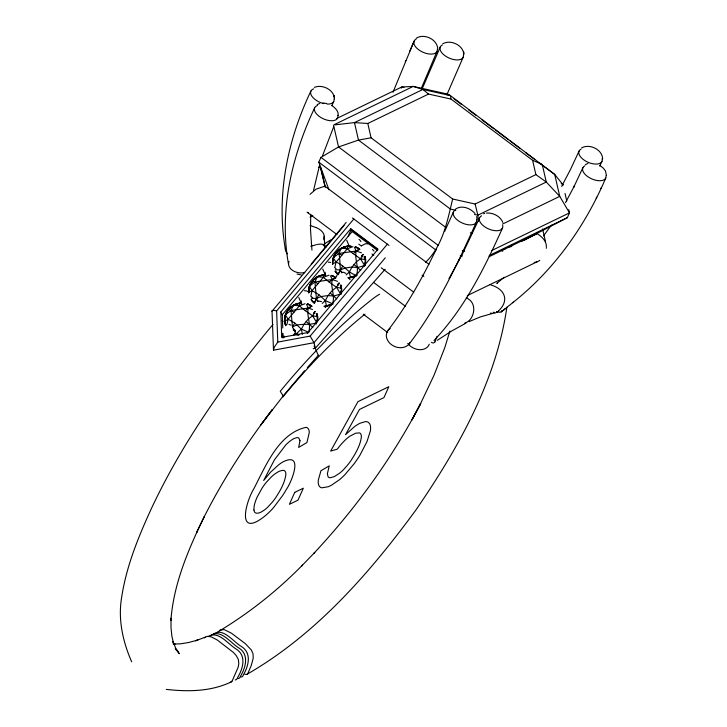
<?xml version="1.0" encoding="UTF-8"?>
<svg xmlns="http://www.w3.org/2000/svg" width="727" height="727" viewBox="0 0 727 727"><rect width="100%" height="100%" fill="white"/><g stroke="black" fill="none" stroke-linecap="round" stroke-linejoin="round"><path stroke-width="1.09" d="M546.377 246.807C546.577 240.864 541.597 236.429 536.962 233.54L536.699 232.376M324.251 236.802L324.778 247.026M346.724 240.292L349.442 246.744M310.765 214.283L310.502 229.614L311.947 250.115M282.303 337.655L282.567 333.311M285.82 325.669C283.757 320.825 284.611 315.055 287.583 310.783C289.455 308.048 292.1 306.049 295.062 304.649C296.098 303.568 304.404 302.968 299.633 303.05C289.464 304.268 281.413 315.691 285.72 325.469M308.621 291.163L309.975 285.066L313.619 279.795L319.017 276.133L325.233 274.452L317.399 276.596L313.51 279.604L309.266 286.284L308.711 292.781L308.521 290.973M316.163 324.115L317.426 319.589L316.899 313.491M332.666 264.255C331.603 254.296 341.127 245.472 350.887 246.099M311.32 298.279L316.39 298.415L321.352 296.498L328.013 295.571L333.693 296.007L340.654 294.044L341.472 289.5L340.854 284.975M364.881 256.604L365.527 261.175L364.781 265.864L365.427 260.984L364.8 256.458M349.287 246.126C340.818 245.753 332.175 253.868 332.575 262.647M317.154 321.116L317.608 316.736L316.972 313.637M340.827 294.38L341.572 289.691L340.927 285.12M324.215 237.329L323.878 239.328M506.873 307.176C496.132 381.593 457.746 449.004 415.799 510.154C369.389 573.458 315.918 634.544 247.198 674.183M546.341 247.643L546.268 248.325M284.757 321.298L288.146 319.198L299.351 305.849L299.806 303.377M308.539 292.445L312.092 290.673L323.306 277.332L323.76 274.861M332.484 263.928L336.047 262.156L347.252 248.816L347.715 246.344M306.476 304.295L308.303 308.057C306.321 316.263 311.519 324.16 308.566 332.257L307.23 333.239M330.431 275.778L332.248 279.541C330.267 287.747 335.474 295.644 332.512 303.732C321.888 307.466 322.942 307.121 332.693 304.068M354.376 247.262L356.203 251.015C354.222 259.23 359.429 267.118 356.466 275.215L356.648 275.551C346.888 278.595 345.834 278.95 356.466 275.215C348.042 273.407 344.116 264.764 336.047 262.156L333.22 257.767L338.909 253.432L341.354 248.08L347.252 248.816L352.968 246.68M318.381 355.521L314.555 346.824A5.589 0.836 40 0 0 314.191 346.306L314.019 346.088M313.555 190.401L319.671 164.775M334.82 124.871L354.467 122.599L367.798 123.481L371.079 137.803L452.639 199.007C447.314 221.253 442.798 245.781 425.631 262.256M286.865 324.605L288.146 319.198L285.311 314.8L291.009 310.465L293.454 305.113L299.351 305.849L305.067 303.713M310.82 296.089L312.092 290.673L309.266 286.284L314.964 281.949L317.399 276.596L323.306 277.332L329.022 275.197M334.765 267.572L336.047 262.156M283.185 396.588L283.121 396.678C307.803 366.735 334.756 338.5 364.999 314.119M437.063 336.292L434.982 341.654M449.877 331.058L444.888 347.361L434.019 375.268L420.006 404.785L411.9 419.942L420.688 403.43L420.006 404.785C391.798 458.801 355.639 508.527 314.128 553.083L314.773 552.411L301.705 565.915L302.514 565.07C277.241 590.787 248.761 613.452 217.873 631.854M285.738 324.251L285.693 325.351A16.739 15.531 -28 0 1 301.56 303.295M322.606 155.533L333.629 126.925M392.98 92.284L414.099 41.166L409.555 51.599M421.36 88.267L437.045 51.344M422.769 87.449L440.298 46.882M447.041 94.337L463.144 57.297M314.655 107.814C291.781 156.178 278.877 210.748 288.492 264.155M310.902 91.039C287.519 140.047 275.969 195.554 285.411 249.57M405.275 61.559L405.766 60.414M197.199 531.283L196.599 532.527L204.105 516.906C188.311 549.53 173.571 583.881 170.89 620.449L171.036 618.15L171.009 627.746L171.917 636.407L173.753 644.077L172.953 641.577L175.698 648.166L179.333 653.691L175.234 648.684L178.279 651.628M331.985 105.451L333.738 101.471M453.484 211.848L444.615 231.495M479.584 217.8L462.345 254.25L448.932 278.65M328.967 189.711L318.799 162.166L320.952 157.359L338.546 146.954L358.484 140.093L371.079 137.803M401.213 88.194L401.758 86.995L413.245 86.413L447.678 94.11L450.386 95.591L554.71 174.435L563.034 184.767L562.634 185.667M521.922 241.237L567.333 217.682L569.486 212.875L568.741 209.63M579.028 151.143L570.441 169.564L561.626 186.394M582.89 167.673L573.776 187.157L574.321 186.039L565.488 202.651M476.33 222.262C457.156 264.492 437.481 307.085 409.11 344.071M502.53 227.978C484.5 268.054 464.562 308.303 434.028 340.481M599.784 166.056L601.974 161.33M512.662 302.732C553.938 270.126 585.162 226.306 605.727 178.106M312.092 290.673L318.799 294.58L314.491 303.177L311.256 299.806M336.51 252.542L338.909 253.432L339.645 257.803L340.345 269.899L338.682 273.443L342.744 266.064M312.555 281.058L314.964 281.949L316.39 298.415L314.309 302.841L311.147 299.615M458.473 260.72L459.091 259.421M596.176 198.244L596.713 197.126M600.902 188.466L601.447 187.339M336.283 276.705L337.237 274.751M436.582 248.57C422.787 277.096 407.538 305.149 388.054 330.258M203.605 517.951C222.871 479.675 246.344 443.615 272.334 409.574L260.839 424.913L283.548 395.452L304.522 370.797M298.37 334.783L294.517 333.629L295.989 334.011L301.396 329.14L304.059 324.088L308.375 318.953L312.61 315.8L315.154 311.465M322.261 303.404L325.351 300.624L328.013 295.571L332.33 290.437L336.565 287.283L339.1 282.948M346.216 274.888L349.305 272.107L351.968 267.054L356.275 261.92L360.51 258.767L363.055 254.432M232.149 681.008L238.083 667.422L238.801 663.751L238.374 659.507L236.175 655.509L233.285 652.355L217.309 640.024L211.348 636.87L207.504 636.334L195.572 640.805L197.808 640.005L188.702 642.514L180.241 643.858L173.599 644.013M296.171 334.338L292.454 326.941L294.844 323.106L288.146 319.198M447.123 94.964L447.678 94.11L449.495 95.473M551.366 225.152L543.478 235.939M535.617 233.894L534.745 235.012M310.02 194.345L315.963 189.202L324.851 186.157L428.939 264.274M337.801 284.875L339.127 283.23M361.746 256.358L363.082 254.714M272.97 324.451C225.652 381.184 182.486 442.08 151.098 509.182C138.312 537.153 126.48 566.042 121.772 596.622C117.756 618.904 122.718 641.359 131.687 661.834M388.981 245.462A5.58 0.827 40 0 0 387.364 244.181L310.175 336.083L277.787 342.09L274.306 347.124L273.488 350.205L313.973 342.708L385.265 257.821M311.256 264.01L346.179 222.435M344.062 225.488L272.034 311.238L273.488 350.205M277.787 342.09L276.623 310.911L353.822 219L387.364 244.181M280.795 312.047L350.759 228.751L378.013 249.207L308.057 332.503L281.74 337.373L280.795 312.047L282.267 314.8L282.758 328.022M282.267 314.8L352.222 231.513L350.759 228.751M212.884 634.653C222.226 626.201 233.44 641.932 241.309 646.457C251.842 652.846 248.698 665.596 243.627 674.438A90.484 69.901 63.2 0 1 242.845 676.037A3.108 2.399 63.2 0 1 242.345 676.683L241.11 677.082M385.183 269.244L315.373 348.178L313.201 348.715M307.348 367.58L318.426 355.221M295.989 334.011L299.279 334.702L296.834 334.883M210.439 635.652C220.59 628.237 230.822 643.268 239.038 648.093C249.125 654.536 245.835 667.241 240.701 675.883A90.466 70.837 64.2 0 1 239.901 677.491A3.108 2.435 64.2 0 1 239.383 678.146L238.138 678.555M208.14 636.498C218.309 630.318 227.933 644.004 236.066 649.002C246.753 655.545 243.018 668.449 237.811 677.255A90.484 71.764 65.2 0 1 236.984 678.873A3.108 2.463 65.2 0 1 236.457 679.536L235.194 679.954M498.504 310.92C510.172 299.987 504.02 288.846 491.343 285.148M361.328 256.068L362.937 254.623M337.373 284.584L338.982 283.139M313.428 313.11L315.036 311.656M347.252 248.816L353.177 253.659L356.203 251.024L359.738 249.306A16.739 15.531 -28 0 0 355.903 247.271M323.306 277.332L329.222 282.176L332.248 279.55L335.783 277.823A16.739 15.531 -28 0 0 331.948 275.787M299.351 305.849L305.267 310.693L308.303 308.066L311.828 306.34A16.739 15.531 -28 0 0 307.994 304.304M504.12 277.251L496.805 283.43L497.55 282.83M513.398 302.132L501.203 311.919L505.465 308.512M416.171 38.313C423.986 32.969 437.445 39.367 437.718 48.873M455.511 209.112C461.69 204.741 470.514 208.213 475.004 213.511M361.673 245.653L365.617 243.699L367.98 243.908M204.323 637.87L205.368 637.106M437.245 340.336L451.967 330.821L465.88 323.179M324.306 243.89L330.776 239.865M310.111 217.1L312.828 215.356M317.136 104.661L319.771 103.407M442.725 43.838C450.622 39.076 463.59 45.328 463.871 54.707M581.509 147.99C589.406 143.255 602.365 149.471 602.647 158.859M585.317 164.647L587.952 163.393M341.799 255.241L338.909 253.432L356.203 251.015L359.556 248.979L355.476 246.844M317.844 283.757L314.964 281.949L332.248 279.541L335.601 277.496L331.521 275.36M288.601 309.575L291.009 310.465L308.303 308.057L311.656 306.012L307.566 303.877M293.999 329.776L293.335 330.158A13.05 12.077 -26 0 0 295.426 331.412M294.771 329.858A14.785 2.199 40 0 1 294.281 329.485L293.89 329.704A13.113 12.304 -33.2 0 1 293.408 329.295A13.131 12.159 -25.9 0 0 295.507 330.721M379.558 294.235L377.422 295.507A60.459 20.683 -53.1 0 0 372.451 299.088C348.706 317.681 327.005 338.773 306.585 360.928A263.883 90.266 -53.1 0 0 280.258 391.299L282.612 394.997A35.932 4.235 39.4 0 1 283.257 396.578M524.503 240.037L536.962 233.54L489.098 256.713M336.819 118.437L401.758 86.995L403.967 87.485M334.529 124.526L413.245 86.413L422.905 89.457L450.386 95.591L451.04 99.09L532.6 160.294L542.269 164.547L546.286 182.05L559.745 196.372L569.486 212.875L491.361 250.706M367.798 123.481L428.548 94.065L451.04 99.09M452.639 199.007L475.131 204.033L535.881 174.616L546.286 182.05L477.839 215.192L474.549 214.456M502.502 224.089L559.745 196.372L554.71 174.435L539.298 162.866M489.207 255.513L567.333 217.682M467.352 295.58L537.389 261.665M219.808 630.118L224.143 629.573L231.422 633.19L245.253 643.577L251.351 650.002L253.069 653.873L253.196 658.362L251.278 665.396L247.907 673.384A2.835 2.136 61.6 0 1 246.226 674.438L244.845 674.274M469.151 321.598L480.365 316.917L492.252 313.528M314.346 87.376C322.325 83.978 334.193 89.775 334.475 98.872M335.274 269.762L340.345 269.899L345.307 267.981L351.968 267.054L357.648 267.491L364.609 265.528L360.51 258.767L353.177 253.659M292.454 326.941C300.015 322.397 308.93 326.096 316.699 322.561L312.61 315.8L305.267 310.693M231.359 681.853C211.048 691.631 188.229 691.85 166.274 689.396M483.6 213.793L484.7 213.393M310.774 246.299L316.536 244.617M293.635 334.838L297.27 334.411M317.472 244.417L320.253 244.099A12.868 6.934 -37 0 1 322.724 244.408L324.569 246.089M502.966 249.734L504.874 249.416M486.445 213.075C493.006 212.511 500.276 216.183 502.839 222.407M508.646 246.962L511.372 246.626M494.296 312.31L493.406 312.237M464.826 323.088C473.995 320.471 477.521 304.704 468.579 299.197A35.841 28.062 64.2 0 0 466.398 297.461L466.343 297.407M341.29 272.271L343.489 272.298L345.925 273.379M317.335 300.787L321.516 301.614M173.371 644.067L175.143 644.113L173.153 643.831M322.997 103.007L326.641 103.488M328.322 262.202L330.676 262.411M304.368 290.718L306.73 290.927L308.748 292.027M360.51 258.767L365.508 259.703M329.222 282.176L336.565 287.283L341.563 288.219M312.61 315.8L317.608 316.736M301.232 274.942L297.025 274.034M455.856 210.276L450.358 209.049L358.484 140.093L354.467 122.599L422.905 89.457L428.548 94.065M470.333 232.813L472.486 233.294M462.363 250.697L464.571 251.188M460.218 255.504L462.417 255.995M318.617 167.119L320.598 167.655L325.251 186.594M310.084 225.434L316.29 227.66M489.653 284.557L490.389 284.793M356.212 251.024L361.464 252.832M332.266 279.541L337.51 281.358M308.312 308.057L312.51 309.511M355.576 247.035L359.738 249.306M331.621 275.551L335.783 277.823M307.675 304.077L311.828 306.34M288.91 324.324L290.9 325.123M316.763 227.878C320.289 229.423 324.115 232.286 324.251 236.493M318.799 294.58L325.351 300.624L332.512 303.732M294.844 323.106L301.396 329.14L308.566 332.257M307.703 212.475L308.339 212.757M282.176 320.825L283.185 321.307M293.899 312.274L291.009 310.465L292.445 326.932M599.684 165.392L603.119 167.937L605.418 170.854L606.463 175.507M331.503 105.415C335.102 107.496 338.618 111.058 338.282 115.529M454.03 98.872L461.291 104.315M468.542 109.768L475.803 115.211M482.146 119.973L493.942 128.824M495.75 130.188L508.455 139.72M510.272 141.083L520.241 148.572M525.685 152.652L534.763 159.458M561.217 183.404L563.034 184.767M445.578 227.278L338.546 146.954L333.511 125.026M320.952 157.359L438.09 245.272M318.799 162.166L435.936 250.079M422.151 275.133L423.841 276.405M351.214 229.605L377.586 249.397M352.222 231.513L377.722 250.651M358.802 244.154L361.446 246.135M371.997 254.05L373.751 255.368M307.094 212.148L336.919 234.53M381.202 267.763L413.736 292.181M323.588 244.872L326.314 246.926M373.551 282.376L405.348 306.231M363.246 314.2L387.727 332.575M335.102 271.098L338.264 274.324M354.122 264.483L360.719 270.371M330.167 292.999L336.774 298.888M306.212 321.516L312.819 327.404M335.211 271.289L338.446 274.661M336.565 287.283L340.654 294.044M310.175 336.083L313.491 341.844M313.946 342.662L315.454 348.315L315.218 347.87M350.469 277.623L349.305 272.107M341.308 286.629L341.208 286.438A16.739 15.531 -28 0 1 340.654 294.435M326.514 306.14L325.351 300.624M317.354 315.145L317.254 314.955A16.739 15.531 -28 0 1 317.154 321.407M340.354 269.908L341.872 272.934M316.399 298.424L317.926 301.451M324.605 246.171L324.751 246.78M322.724 268.999L325.705 275.687A6.279 5.825 -28 0 1 325.214 272.371M298.77 297.516L301.75 304.204A6.279 5.825 -28 0 1 301.26 300.887M325.16 187.384L320.598 167.655M475.131 204.033L477.839 215.192L478.52 221.371M565.015 193.418L566.76 200.988M532.6 160.294L535.881 174.616M542.596 228.96L545.523 241.7M511.744 245.217L511.899 245.88M301.396 329.14L302.387 334.32M476.685 216.573L477.057 219.672M253.95 509.981L254.023 507.173A32.424 11.096 -53.1 0 1 257.104 497.168L262.202 487.899A22.292 7.624 -53.1 0 1 266.409 482.237L270.971 477.294A21.637 7.397 -53.1 0 1 275.333 473.613L278.123 471.868A28.208 9.651 -53.1 0 1 280.159 470.932L282.912 470.333A20.092 6.87 -53.1 0 1 285.048 471.26L285.275 471.596A22.074 7.552 -53.1 0 1 285.747 472.877A21.474 7.352 -53.1 0 1 285.865 474.567C284.675 483.319 279.95 491.207 275.151 498.468A22.682 7.761 -53.1 0 1 272.225 502.275L267.781 507.11A19.402 6.634 -53.1 0 1 264.246 510.109L261.529 511.835A22.564 7.715 -53.1 0 1 255.304 512.762A22.146 7.579 -53.1 0 1 253.959 509.972M324.233 236.157L324.515 241.419M282.957 333.529L283.13 338.019M333.993 98.999A12.55 6.525 24.1 0 1 327.032 104.088M323.788 103.616A12.55 6.525 24.1 0 1 311.847 96.182A12.55 6.525 24.1 0 1 313.71 88.839M287.601 253.85A12.732 8.324 4.6 0 1 285.52 247.771M337.737 115.366A12.55 6.525 24.1 0 1 322.797 118.546A12.55 6.525 24.1 0 1 317.426 105.524M304.813 272.625A12.632 8.942 1.8 0 1 292.29 270.235A12.632 8.942 1.8 0 1 289.01 261.347M463.399 54.825A12.55 6.525 24.1 0 1 448.704 57.878A12.55 6.525 24.1 0 1 442.325 44.992M437.309 49.391A12.55 6.525 24.1 0 1 422.314 51.935A12.55 6.525 24.1 0 1 416.089 39.194M605.982 175.643A12.55 6.525 24.1 0 1 591.278 178.678A12.55 6.525 24.1 0 1 584.917 165.792M501.675 310.811A12.732 4.226 39.6 0 1 496.505 311.51M602.11 158.695A12.55 6.525 24.1 0 1 587.752 162.157A12.55 6.525 24.1 0 1 581.027 149.18M476.576 219.799A12.55 6.525 24.1 0 1 461.881 222.844A12.55 6.525 24.1 0 1 455.511 209.958M410.137 342.344A12.632 10.142 22.9 0 1 391.844 344.943A12.632 10.142 22.9 0 1 390.172 328.45M502.666 225.343A12.55 6.525 24.1 0 1 488.326 228.814A12.55 6.525 24.1 0 1 481.574 215.828M429.293 344.216A12.732 9.687 27 0 1 419.743 349.678A12.732 9.687 27 0 1 407.747 343.426M283.021 396.724A9.06 1.063 39.4 0 1 282.421 396.606M498.686 311.12A9.751 9.251 25.6 0 1 490.334 313.101M435.037 341.908A9.751 4.444 77 0 1 431.438 342.29M352.35 217.973A5.58 0.827 40 0 1 353.822 219M271.898 311.192A5.807 1.518 19.5 0 1 276.642 310.956M317.417 315.2A16.739 15.531 -28 0 1 317.281 321.652M298.315 334.783A16.739 15.531 -28 0 1 294.444 333.875M308.866 332.284A16.739 15.531 -28 0 1 307.376 333.048M299.061 334.62A16.739 15.531 -28 0 1 294.317 333.62M285.293 324.287A16.739 15.531 -28 0 1 301.423 303.05M307.866 304.059A16.739 15.531 -28 0 1 311.738 306.167M341.363 286.683A16.739 15.531 -28 0 1 341.236 293.135M332.948 304.013A16.739 15.531 -28 0 1 324.842 306.358M314.527 303.25A16.739 15.531 -28 0 1 311.474 300.16M308.748 292.854A16.739 15.531 -28 0 1 325.505 274.779M332.821 303.768A16.739 15.531 -28 0 1 324.705 306.112M314.4 302.995A16.739 15.531 -28 0 1 311.347 299.915M308.621 292.608A16.739 15.531 -28 0 1 325.378 274.533M331.812 275.542A16.739 15.531 -28 0 1 335.683 277.65M364.918 256.613A16.739 15.531 -28 0 1 365.19 264.619M356.902 275.497A16.739 15.531 -28 0 1 348.787 277.841M337.392 273.825A16.739 15.531 -28 0 1 335.429 271.644M332.702 264.337A16.739 15.531 -28 0 1 351.15 246.28M364.79 256.367A16.739 15.531 -28 0 1 364.609 265.918M356.775 275.251A16.739 15.531 -28 0 1 348.66 277.596M338.346 274.479A16.739 15.531 -28 0 1 335.301 271.398M332.521 262.465A16.739 15.531 -28 0 1 349.333 246.017M355.767 247.026A16.739 15.531 -28 0 1 359.638 249.134M314.846 313.619A6.279 5.825 -28 0 1 314.573 312.474M323.897 306.167A6.279 5.825 -28 0 1 325.723 307.657M311.183 296.534A6.279 5.825 -28 0 1 312.992 298.624M338.8 285.102A6.279 5.825 -28 0 1 338.528 283.957M347.851 277.65A6.279 5.825 -28 0 1 350.023 279.631M335.138 268.018A6.279 5.825 -28 0 1 336.019 268.772M365.872 259.857A6.279 5.825 -28 0 1 364.8 259.275M363 257.185A6.279 5.825 -28 0 1 362.446 255.059M372.433 249.515A6.279 5.825 -28 0 1 373.987 251.142M349.405 246.571A6.279 5.825 -28 0 1 349.142 245.426M358.956 239.41A6.279 5.825 -28 0 1 360.919 241.628M284.221 337.137A6.279 5.825 -28 0 1 283.948 335.983M293.272 329.676A6.279 5.825 -28 0 1 295.444 331.657M232.122 680.99A2.835 2.299 67 0 1 230.323 682.135M294.281 329.485A14.785 2.199 40 0 1 293.599 328.967M296.643 334.42A24.027 8.842 -11.6 0 1 296.362 334.447M502.693 251.242A41.075 35.087 26.2 0 1 501.875 250.733M539.816 260.339A12.395 10.596 26.2 0 1 534.227 262.42M348.251 236.239A31.897 10.914 -53.1 0 1 349.405 233.422L350.459 231.122A33.915 11.605 -53.1 0 1 351.196 229.641M327.386 473.695L328.059 476.721A20.029 6.852 -53.1 0 0 330.212 477.766L334.347 476.585L339.8 473.05A21.874 7.479 -53.1 0 0 343.798 469.36L347.061 465.716A25.045 8.57 -53.1 0 0 350.968 460.573C355.603 453.348 360.31 445.56 361.374 436.891A22.074 7.552 -53.1 0 0 360.91 434.255A20.856 7.134 -53.1 0 0 359.411 432.883L355.585 433.219L349.751 436.273A21.837 7.47 -53.1 0 0 345.107 440.153A25.445 8.706 -53.1 0 0 337.319 449.15L330.64 451.113L357.957 401.658L388.809 386.719L383.938 397.605L359.474 409.446L345.534 434.701L354.113 426.958A33.124 11.332 -53.1 0 1 359.92 423.296L365.199 421.642A31.734 10.85 -53.1 0 1 368.262 422.296L369.516 423.568A38.013 13.004 -53.1 0 1 370.325 425.504L370.479 426.267A34.532 11.814 -53.1 0 1 370.352 430.993L367.008 441.562L359.947 455.184A40.848 13.977 -53.1 0 1 354.004 463.926L344.952 474.64A33.624 11.505 -53.1 0 1 339.536 479.675L331.512 485.173A51.163 17.503 -53.1 0 1 328.113 486.772L321.788 487.817A32.57 11.141 -53.1 0 1 319.089 485.854A33.978 11.623 -53.1 0 1 318.59 484.7A32.361 11.069 -53.1 0 1 318.344 479.974L320.952 470.714L329.249 465.853L327.386 473.695M300.015 440.707L298.633 447.432L306.93 442.561L309.257 432.583A28.862 9.878 -53.1 0 0 308.439 429.003A28.962 9.905 -53.1 0 0 306.022 427.34C278.45 433.501 265.737 466.052 253.932 488.571C245.281 502.793 236.566 538.089 264.219 516.606A33.233 11.368 -53.1 0 0 268.881 512.508A32.252 11.032 -53.1 0 0 273.543 507.61L282.476 495.769A43.266 14.804 -53.1 0 0 286.393 489.389C291.427 482.364 304.04 451.84 283.503 461.609A33.315 11.396 -53.1 0 0 278.623 464.835L270.562 472.205L263.647 480.52L274.488 459.764L285.847 444.851A21.337 7.297 -53.1 0 1 293.063 439.072A23.537 8.052 -53.1 0 1 294.599 438.326L296.616 437.69A18.148 6.207 -53.1 0 1 298.806 438.017L300.015 440.707M294.753 492.352L289.401 504.32L297.988 500.158L303.341 488.19L294.753 492.352M463.781 53.189L463.453 51.544L463.781 53.189M334.384 97.354L334.047 95.71L334.384 97.354"/></g></svg>
